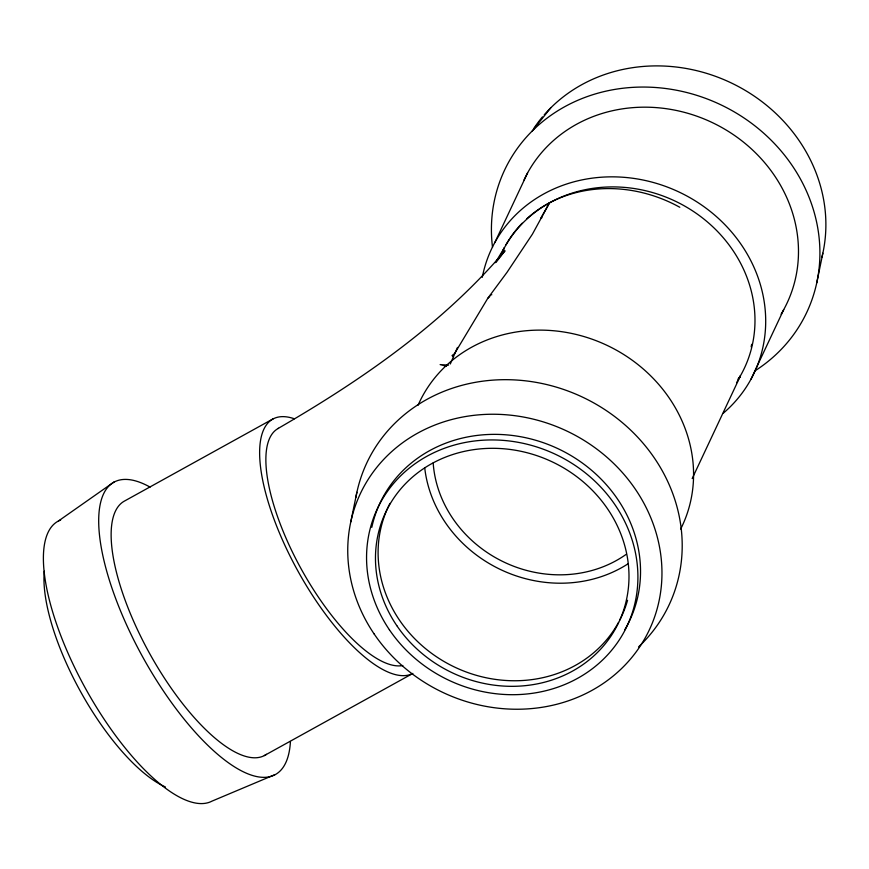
<?xml version="1.0" encoding="UTF-8"?>
<svg xmlns="http://www.w3.org/2000/svg" width="869" height="869" viewBox="0 0 869 869"><rect width="100%" height="100%" fill="white"/><g stroke="black" fill="none" stroke-linecap="round" stroke-linejoin="round"><path stroke-width="1.3" d="M350.783 521.932L356.887 492.256M816.741 282.881L822.845 253.205M450.283 364.002L457.485 347.437M692.18 478.569L740.421 375.929L737.977 379.145M494.819 242.56L527.602 172.888M500.414 256.203L504.422 247.687L495.33 262.677M750.935 379.308L783.719 309.636M453.303 356.67L452.032 355.606L454.617 353.52L487.835 298.23L506.975 272.399L532.415 234.163L549.534 202.814A134.413 118.325 29.5 0 1 647.057 193.874L647.427 193.983A134.326 118.26 29.5 0 1 679.797 207.267M736.543 382.773L740.421 375.929M496.199 262.156L505.008 250.761C442.267 324.419 361.287 380.318 278.069 428.482M532.23 130.98L550.707 107.908M487.835 298.23L489.823 296.503M58.386 521.031L114.295 481.806M273.257 418.771L124.767 500.902A145.21 51.543 61.1 0 0 150.37 654.824A145.21 51.543 61.1 0 0 266.446 754.314M264.35 755.563L412.851 673.432A145.21 51.543 61.1 0 1 285.249 546.101A145.21 51.543 61.1 0 1 294.319 418.771M274.821 774.67L211.938 801.153A159.733 56.702 61.1 0 1 83.066 683.99A159.733 56.702 61.1 0 1 60.645 520.031M541.93 217.739L540.876 218.097L549.534 202.814A134.326 118.26 29.5 0 0 526.896 218.662M490.485 294.808L491.811 294.776M448.578 365.143L440.138 364.589L446.503 366.305M626.256 554.303A119.803 108.484 25.2 0 1 504.302 562.243A119.803 108.484 25.2 0 1 433.175 462.938M503.184 250.011A134.326 121.638 25.2 0 1 682.013 204.584A134.326 121.638 25.2 0 1 739.367 377.613M505.975 244.776A134.326 118.26 29.5 0 1 522.16 223.224M751.652 344.341A134.326 118.26 29.5 0 1 751.153 346.883M418.032 405.302A145.21 131.501 25.2 0 1 606.834 345.265A145.21 131.501 25.2 0 1 680.655 529.091M618.511 622.432A128.873 116.707 25.2 0 1 450.012 664.796A128.873 116.707 25.2 0 1 389.964 503.39M627.559 600.294A128.873 116.707 25.2 0 1 619.749 620.097M628.124 563.742A128.873 116.707 25.2 0 1 501.044 569.792A128.873 116.707 25.2 0 1 424.735 468M371.791 527.364A137.954 124.93 25.2 0 1 550.533 445.417A137.954 124.93 25.2 0 1 624.583 630.079M355.877 497.426A166.989 151.228 25.2 0 1 590.051 400.891A166.989 151.228 25.2 0 1 638.541 646.916M165.371 786.945A137.954 48.968 61.1 0 1 81.599 693.451A137.954 48.968 61.1 0 1 44.297 571.205M290.431 741.485A166.989 59.277 61.1 0 1 142.44 656.475A166.989 59.277 61.1 0 1 150.109 487.118M402.836 665.513A134.326 47.676 61.1 0 1 297.317 561.732A134.326 47.676 61.1 0 1 278.493 428.319M482.284 277.33A145.21 131.501 25.2 0 1 689.313 197.339A145.21 131.501 25.2 0 1 723.334 413.166M524.029 179.948A145.21 131.501 25.2 0 1 717.609 125.234A145.21 131.501 25.2 0 1 781.09 314.198M533.479 128.938A159.733 144.645 25.2 0 1 542.441 116.913M544.211 114.838A159.733 144.645 25.2 0 1 735.695 85.129A159.733 144.645 25.2 0 1 821.933 257.137M492.506 247.263A166.989 151.228 25.2 0 1 720.086 104.443A166.989 151.228 25.2 0 1 754.976 370.846M396.796 625.637A128.873 116.707 25.2 0 0 615.882 628.005A128.873 116.707 25.2 0 0 494.005 448.317A128.873 116.707 25.2 0 0 396.796 625.637M389.377 629.743A137.954 124.93 25.2 0 0 623.888 632.274A137.954 124.93 25.2 0 0 493.429 439.942A137.954 124.93 25.2 0 0 389.377 629.743M374.181 634.022A159.733 144.645 25.2 0 0 645.721 636.955A159.733 144.645 25.2 0 0 494.657 414.252A159.733 144.645 25.2 0 0 374.181 634.022"/></g></svg>
